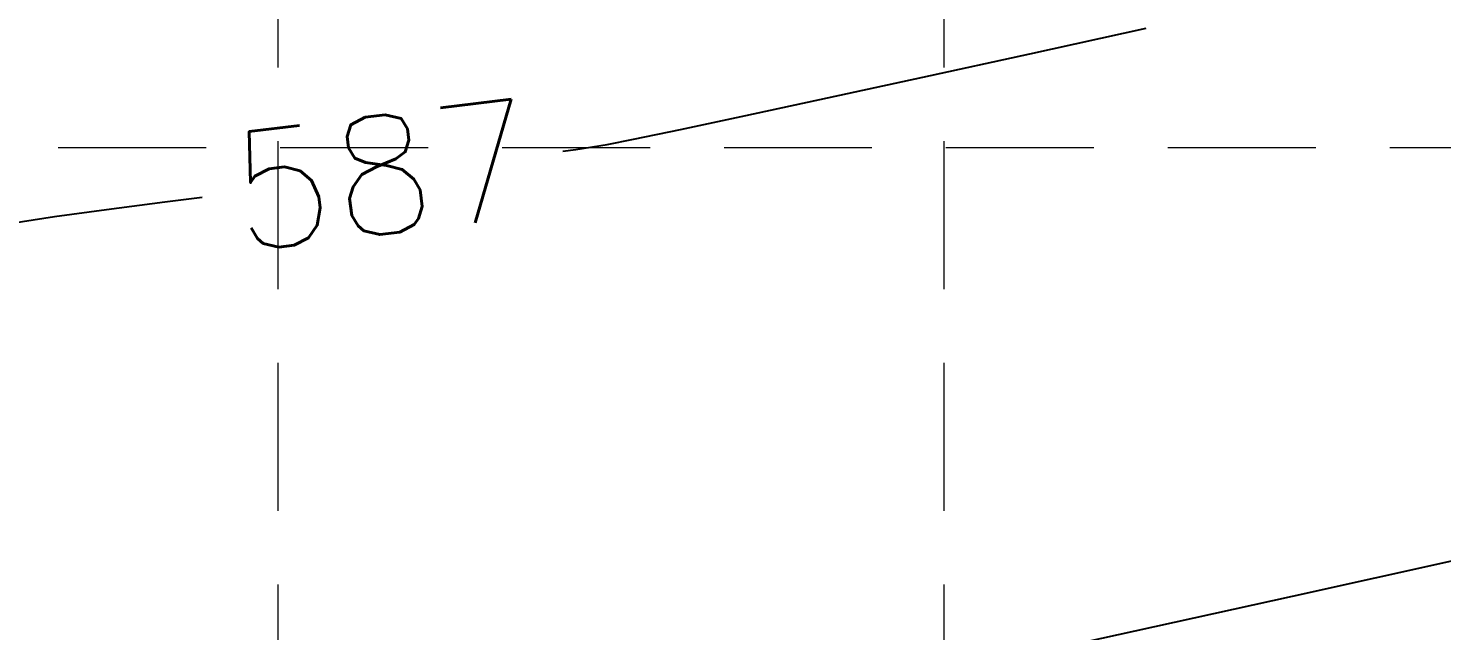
# Model space of a CAD drawing. Header units: inches. Extents: x 2547543 to 2548696, y 7125653 to 7126375.
# Drawn here: x 2547698.77 to 2547736.99, y 7125947.3 to 7125963.61 of the extents above; entities that cross this region are included whole.
import ezdxf

# ---------------------------------------------------------------- set-up
doc = ezdxf.new("R2010")
doc.units = ezdxf.units.IN
doc.header["$MEASUREMENT"] = 0
doc.linetypes.add('HIDDEN', pattern=[0.375, 0.25, -0.125])
doc.layers.add('GRID', color=254, linetype='HIDDEN')
doc.layers.add('V-TOPO-MINR-E', color=14, linetype='Continuous')
doc.styles.add('L100', font='simplex', dxfattribs={"height": 4})

msp = doc.modelspace()

# ---------------------------------------------------------------- linework, layer by layer
at = {"layer": 'GRID', "color": 252, "linetype": 'HIDDEN', "lineweight": 0, "ltscale": 16}
for p, q in [((2547705.523132141, 7126356.547205457), (2547705.523132141, 7125726.296813901)), ((2547723.523132141, 7126356.547205457), (2547723.523132141, 7125726.296813901)), ((2547561.583313602, 7125960.37631347), (2548677.583313586, 7125960.37631347))]:
    msp.add_line(p, q, dxfattribs=at)
at = {"layer": 'V-TOPO-MINR-E', "color": 35, "elevation": 587}
for points in [[(2547725.852060675, 7125962.915724317), (2547728.994362676, 7125963.605430276)], [(2547713.222375988, 7125960.274601674), (2547713.574307564, 7125960.323922318)], [(2547699.483886672, 7125958.506962417), (2547700.884528622, 7125958.700776611)]]:
    msp.add_lwpolyline(points, dxfattribs=at)
at = {"layer": 'V-TOPO-MINR-E', "color": 35, "extrusion": (0.2136915165201108, -0.9769011903807545, 0), "elevation": -6416934.253975861}
msp.add_lwpolyline([(4011631.27884852, 587), (4011634.239769095, 587)], dxfattribs=at)
at = {"layer": 'V-TOPO-MINR-E', "color": 35, "extrusion": (0.2127635127537034, -0.977103724095198, 0), "elevation": -6420741.798088231}
msp.add_lwpolyline([(4005531.717941465, 587), (4005534.358804985, 587)], dxfattribs=at)
at = {"layer": 'V-TOPO-MINR-E', "color": 35, "extrusion": (0.211425450194151, -0.9773941267524583, 0), "elevation": -6426220.205559114}
msp.add_lwpolyline([(3996734.343195478, 587.0000000000005), (3996736.600129687, 587.0000000000005)], dxfattribs=at)
at = {"layer": 'V-TOPO-MINR-E', "color": 35, "extrusion": (0.209274097345333, -0.9778570203154938, 0), "elevation": -6434999.807899321}
msp.add_lwpolyline([(3982581.399379072, 587), (3982583.208515557, 587)], dxfattribs=at)
at = {"layer": 'V-TOPO-MINR-E', "color": 35, "extrusion": (0.2051479172156216, -0.9787309804344054, 0), "elevation": -6451739.950307479}
msp.add_lwpolyline([(3955403.706301457, 587), (3955405.003782913, 587)], dxfattribs=at)
at = {"layer": 'V-TOPO-MINR-E', "color": 35, "extrusion": (0.1569757363978888, -0.9876024595870248, 0), "elevation": -6637686.728367412}
msp.add_lwpolyline([(3634731.061699246, 587.0000000000009), (3634731.924002332, 587.0000000000009)], dxfattribs=at)
at = {"layer": 'V-TOPO-MINR-E', "color": 35, "extrusion": (0.1937397928786638, -0.9810529509946608, 0), "elevation": -6497350.87205907}
msp.add_lwpolyline([(3880024.859283724, 587), (3880025.581303566, 587)], dxfattribs=at)
at = {"layer": 'V-TOPO-MINR-E', "color": 35, "extrusion": (0.1299585634457255, -0.9915194258243876, 0), "elevation": -6734430.932399583}
msp.add_lwpolyline([(3452174.2741266, 587.0000000000005), (3452175.872706203, 587.0000000000005)], dxfattribs=at)
at = {"layer": 'V-TOPO-MINR-E', "color": 35, "extrusion": (0.1257898515001155, -0.9920569102927407, 0), "elevation": -6748881.662353715}
msp.add_lwpolyline([(3423839.153187674, 587), (3423840.163832176, 587)], dxfattribs=at)
at = {"layer": 'V-TOPO-MINR-E', "color": 35, "extrusion": (0.1496251874499621, -0.9887427892432713, 0), "elevation": -6664540.077363125}
msp.add_lwpolyline([(3585241.203152349, 587.0000000000009), (3585242.371216655, 587.0000000000009)], dxfattribs=at)
at = {"layer": 'V-TOPO-MINR-E', "color": 35, "extrusion": (0.2156323597909351, -0.9764746209763943, 0), "elevation": -6408933.936501644}
msp.add_lwpolyline([(4024381.604434633, 586), (4024386.179372702, 586)], dxfattribs=at)
at = {"layer": 'V-TOPO-MINR-E', "color": 35, "extrusion": (0.2156048162308812, -0.9764807029419721, 0), "elevation": -6409047.449909141}
msp.add_lwpolyline([(4024196.464198749, 586), (4024200.825675508, 586)], dxfattribs=at)
at = {"layer": 'V-TOPO-MINR-E', "color": 35, "extrusion": (0.2155694121186808, -0.9764885194198683, 0), "elevation": -6409193.349791243}
msp.add_lwpolyline([(4023960.028166478, 586), (4023964.090626094, 586)], dxfattribs=at)

# ---------------------------------------------------------------- texts
at = {"layer": 'V-TOPO-MINR-E', "color": 35, "insert": (2547704.068596003, 7125960.723119775, 587), "char_height": 3.2, "width": 12.03809523809524, "attachment_point": 1, "rotation": 7.0846986069285265, "style": 'L100'}
msp.add_mtext('\\Fsimplex.shx;\\W1.0000000000;\\T1.0000000000;\\o\\l587', dxfattribs=at)

doc.saveas('drawing.dxf')
